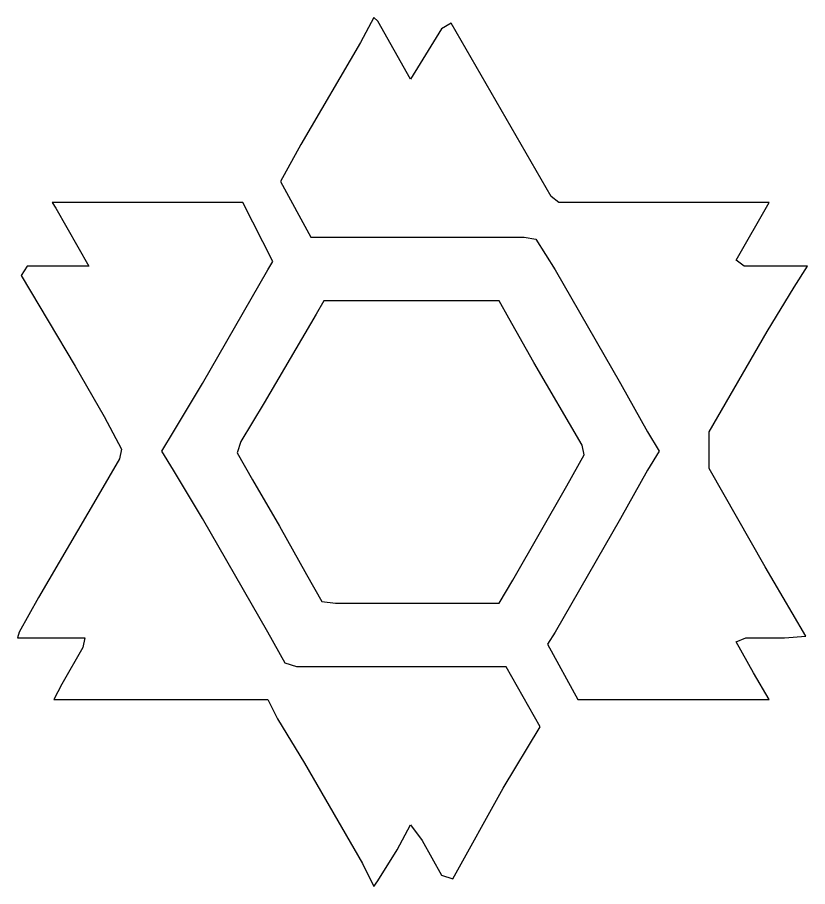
# Model space of a CAD drawing. Header units: centimetres. Extents: x -162 to 48, y -78 to 11.
# Drawn here: x -110.88 to -104.7, y -0.91 to 5.88 of the extents above; entities that cross this region are included whole.
import ezdxf

# ---------------------------------------------------------------- set-up
doc = ezdxf.new("R2010")
doc.units = ezdxf.units.CM
doc.header["$MEASUREMENT"] = 0
doc.layers.add('layer 1', color=7, linetype='Continuous')

msp = doc.modelspace()

# ---------------------------------------------------------------- linework, layer by layer
at = {"layer": 'layer 1', "color": 140}
for points, knots in [([(-108.6645, 4.88728), (-108.6645, 4.88728), (-108.6645, 4.88728), (-108.6645, 4.88728), (-108.6645, 4.88728), (-108.6645, 4.88728), (-108.19735, 5.68556), (-108.19735, 5.68556), (-108.19735, 5.68556), (-108.19735, 5.68556), (-108.09189, 5.8814), (-108.09189, 5.8814), (-108.09189, 5.8814), (-108.09189, 5.8814), (-108.06176, 5.85127), (-108.06176, 5.85127), (-108.06176, 5.85127), (-108.06176, 5.85127), (-107.80566, 5.39948), (-107.80566, 5.39948), (-107.80566, 5.39948), (-107.80566, 5.39948), (-107.73019, 5.52), (-107.73019, 5.52), (-107.73019, 5.52), (-107.73019, 5.52), (-107.56448, 5.79101), (-107.56448, 5.79101), (-107.56448, 5.79101), (-107.56448, 5.79101), (-107.48916, 5.83621), (-107.48916, 5.83621), (-107.48916, 5.83621), (-107.48916, 5.83621), (-107.09733, 5.15844), (-107.09733, 5.15844), (-107.09733, 5.15844), (-107.09733, 5.15844), (-106.70565, 4.48068), (-106.70565, 4.48068), (-106.70565, 4.48068), (-106.70565, 4.48068), (-106.64539, 4.43549), (-106.64539, 4.43549), (-106.64539, 4.43549), (-106.64539, 4.43549), (-106.35901, 4.43549), (-106.35901, 4.43549), (-106.35901, 4.43549), (-106.35901, 4.43549), (-105.40964, 4.43549), (-105.40964, 4.43549), (-105.40964, 4.43549), (-105.40964, 4.43549), (-105.07822, 4.43549), (-105.07822, 4.43549), (-105.07822, 4.43549), (-105.07822, 4.43549), (-105.0029, 4.43549), (-105.0029, 4.43549), (-105.0029, 4.43549), (-105.0029, 4.43549), (-105.259, 3.98355), (-105.259, 3.98355), (-105.259, 3.98355), (-105.259, 3.98355), (-105.19874, 3.9385), (-105.19874, 3.9385), (-105.19874, 3.9385), (-105.19874, 3.9385), (-104.88223, 3.9385), (-104.88223, 3.9385), (-104.88223, 3.9385), (-104.88223, 3.9385), (-104.70145, 3.9385), (-104.70145, 3.9385), (-104.70145, 3.9385), (-104.70145, 3.9385), (-104.80691, 3.77279), (-104.80691, 3.77279), (-104.80691, 3.77279), (-104.80691, 3.77279), (-105.01796, 3.4263), (-105.01796, 3.4263), (-105.01796, 3.4263), (-105.01796, 3.4263), (-105.4699, 2.64309), (-105.4699, 2.64309), (-105.4699, 2.64309), (-105.4699, 2.64309), (-105.4699, 2.357), (-105.4699, 2.357), (-105.4699, 2.357), (-105.4699, 2.357), (-105.03303, 1.58885), (-105.03303, 1.58885), (-105.03303, 1.58885), (-105.03303, 1.58885), (-104.82197, 1.2273), (-104.82197, 1.2273), (-104.82197, 1.2273), (-104.82197, 1.2273), (-104.71652, 1.04667), (-104.71652, 1.04667), (-104.71652, 1.04667), (-104.71652, 1.04667), (-104.88223, 1.03146), (-104.88223, 1.03146), (-104.88223, 1.03146), (-104.88223, 1.03146), (-105.18367, 1.03146), (-105.18367, 1.03146), (-105.18367, 1.03146), (-105.18367, 1.03146), (-105.259, 1.00148), (-105.259, 1.00148), (-105.259, 1.00148), (-105.259, 1.00148), (-105.12341, 0.76044), (-105.12341, 0.76044), (-105.12341, 0.76044), (-105.12341, 0.76044), (-105.0029, 0.54954), (-105.0029, 0.54954), (-105.0029, 0.54954), (-105.0029, 0.54954), (-105.06315, 0.54954), (-105.06315, 0.54954), (-105.06315, 0.54954), (-105.06315, 0.54954), (-105.37951, 0.54954), (-105.37951, 0.54954), (-105.37951, 0.54954), (-105.37951, 0.54954), (-106.31382, 0.54954), (-106.31382, 0.54954), (-106.31382, 0.54954), (-106.31382, 0.54954), (-106.49888, 0.54954), (-106.49888, 0.54954), (-106.49888, 0.54954), (-106.49888, 0.54954), (-106.7343, 0.98272), (-106.7343, 0.98272), (-106.7343, 0.98272), (-106.7343, 0.98272), (-106.67552, 1.07665), (-106.67552, 1.07665), (-106.67552, 1.07665), (-106.67552, 1.07665), (-106.16317, 1.96532), (-106.16317, 1.96532), (-106.16317, 1.96532), (-106.16317, 1.96532), (-105.95212, 2.34194), (-105.95212, 2.34194), (-105.95212, 2.34194), (-105.95212, 2.34194), (-105.86173, 2.49259), (-105.86173, 2.49259), (-105.86173, 2.49259), (-105.86173, 2.49259), (-105.95212, 2.64309), (-105.95212, 2.64309), (-105.95212, 2.64309), (-105.95212, 2.64309), (-106.16317, 3.0197), (-106.16317, 3.0197), (-106.16317, 3.0197), (-106.16317, 3.0197), (-106.67552, 3.90837), (-106.67552, 3.90837), (-106.67552, 3.90837), (-106.67552, 3.90837), (-106.82617, 4.14926), (-106.82617, 4.14926), (-106.82617, 4.14926), (-106.82617, 4.14926), (-106.91655, 4.16432), (-106.91655, 4.16432), (-106.91655, 4.16432), (-106.91655, 4.16432), (-107.80566, 4.16432), (-107.80566, 4.16432), (-107.80566, 4.16432), (-107.80566, 4.16432), (-108.58622, 4.16432), (-108.58622, 4.16432), (-108.58622, 4.16432), (-108.58622, 4.16432), (-108.8215, 4.59972), (-108.8215, 4.59972), (-108.8215, 4.59972), (-108.8215, 4.59972), (-108.6645, 4.88728), (-108.6645, 4.88728)], [0, 0, 0, 0, 0.02, 0.02, 0.02, 0.02, 0.04, 0.04, 0.04, 0.04, 0.06, 0.06, 0.06, 0.06, 0.08, 0.08, 0.08, 0.08, 0.1, 0.1, 0.1, 0.1, 0.12, 0.12, 0.12, 0.12, 0.14, 0.14, 0.14, 0.14, 0.16, 0.16, 0.16, 0.16, 0.18, 0.18, 0.18, 0.18, 0.2, 0.2, 0.2, 0.2, 0.22, 0.22, 0.22, 0.22, 0.24, 0.24, 0.24, 0.24, 0.26, 0.26, 0.26, 0.26, 0.28, 0.28, 0.28, 0.28, 0.3, 0.3, 0.3, 0.3, 0.32, 0.32, 0.32, 0.32, 0.34, 0.34, 0.34, 0.34, 0.36, 0.36, 0.36, 0.36, 0.38, 0.38, 0.38, 0.38, 0.4, 0.4, 0.4, 0.4, 0.42, 0.42, 0.42, 0.42, 0.44, 0.44, 0.44, 0.44, 0.46, 0.46, 0.46, 0.46, 0.48, 0.48, 0.48, 0.48, 0.5, 0.5, 0.5, 0.5, 0.52, 0.52, 0.52, 0.52, 0.54, 0.54, 0.54, 0.54, 0.56, 0.56, 0.56, 0.56, 0.58, 0.58, 0.58, 0.58, 0.6, 0.6, 0.6, 0.6, 0.62, 0.62, 0.62, 0.62, 0.64, 0.64, 0.64, 0.64, 0.66, 0.66, 0.66, 0.66, 0.68, 0.68, 0.68, 0.68, 0.7, 0.7, 0.7, 0.7, 0.72, 0.72, 0.72, 0.72, 0.74, 0.74, 0.74, 0.74, 0.76, 0.76, 0.76, 0.76, 0.78, 0.78, 0.78, 0.78, 0.8, 0.8, 0.8, 0.8, 0.82, 0.82, 0.82, 0.82, 0.84, 0.84, 0.84, 0.84, 0.86, 0.86, 0.86, 0.86, 0.88, 0.88, 0.88, 0.88, 0.9, 0.9, 0.9, 0.9, 0.92, 0.92, 0.92, 0.92, 0.94, 0.94, 0.94, 0.94, 0.96, 0.96, 0.96, 0.96, 1, 1, 1, 1]), ([(-110.84947, 3.86318), (-110.84947, 3.86318), (-110.84947, 3.86318), (-110.84947, 3.86318), (-110.84947, 3.86318), (-110.84947, 3.86318), (-110.80428, 3.9385), (-110.80428, 3.9385), (-110.80428, 3.9385), (-110.80428, 3.9385), (-110.32206, 3.9385), (-110.32206, 3.9385), (-110.32206, 3.9385), (-110.32206, 3.9385), (-110.5783, 4.39029), (-110.5783, 4.39029), (-110.5783, 4.39029), (-110.5783, 4.39029), (-110.60843, 4.43549), (-110.60843, 4.43549), (-110.60843, 4.43549), (-110.60843, 4.43549), (-110.42751, 4.43549), (-110.42751, 4.43549), (-110.42751, 4.43549), (-110.42751, 4.43549), (-109.53855, 4.43549), (-109.53855, 4.43549), (-109.53855, 4.43549), (-109.53855, 4.43549), (-109.11659, 4.43549), (-109.11659, 4.43549), (-109.11659, 4.43549), (-109.11659, 4.43549), (-108.88353, 3.97439), (-108.88353, 3.97439), (-108.88353, 3.97439), (-108.88353, 3.97439), (-108.92075, 3.90837), (-108.92075, 3.90837), (-108.92075, 3.90837), (-108.92075, 3.90837), (-109.43309, 3.0197), (-109.43309, 3.0197), (-109.43309, 3.0197), (-109.43309, 3.0197), (-109.65906, 2.64309), (-109.65906, 2.64309), (-109.65906, 2.64309), (-109.65906, 2.64309), (-109.74945, 2.49259), (-109.74945, 2.49259), (-109.74945, 2.49259), (-109.74945, 2.49259), (-109.65906, 2.34194), (-109.65906, 2.34194), (-109.65906, 2.34194), (-109.65906, 2.34194), (-109.43309, 1.96532), (-109.43309, 1.96532), (-109.43309, 1.96532), (-109.43309, 1.96532), (-108.92075, 1.07665), (-108.92075, 1.07665), (-108.92075, 1.07665), (-108.92075, 1.07665), (-108.78516, 0.83577), (-108.78516, 0.83577), (-108.78516, 0.83577), (-108.78516, 0.83577), (-108.69463, 0.80564), (-108.69463, 0.80564), (-108.69463, 0.80564), (-108.69463, 0.80564), (-107.80566, 0.80564), (-107.80566, 0.80564), (-107.80566, 0.80564), (-107.80566, 0.80564), (-107.05952, 0.80564), (-107.05952, 0.80564), (-107.05952, 0.80564), (-107.05952, 0.80564), (-106.79205, 0.33671), (-106.79205, 0.33671), (-106.79205, 0.33671), (-106.79205, 0.33671), (-107.08226, -0.14329), (-107.08226, -0.14329), (-107.08226, -0.14329), (-107.08226, -0.14329), (-107.47409, -0.85118), (-107.47409, -0.85118), (-107.47409, -0.85118), (-107.47409, -0.85118), (-107.56448, -0.82105), (-107.56448, -0.82105), (-107.56448, -0.82105), (-107.56448, -0.82105), (-107.71528, -0.54989), (-107.71528, -0.54989), (-107.71528, -0.54989), (-107.71528, -0.54989), (-107.80566, -0.42937), (-107.80566, -0.42937), (-107.80566, -0.42937), (-107.80566, -0.42937), (-107.91112, -0.62521), (-107.91112, -0.62521), (-107.91112, -0.62521), (-107.91112, -0.62521), (-108.06176, -0.86625), (-108.06176, -0.86625), (-108.06176, -0.86625), (-108.06176, -0.86625), (-108.09189, -0.91144), (-108.09189, -0.91144), (-108.09189, -0.91144), (-108.09189, -0.91144), (-108.18228, -0.73066), (-108.18228, -0.73066), (-108.18228, -0.73066), (-108.18228, -0.73066), (-108.63437, 0.05255), (-108.63437, 0.05255), (-108.63437, 0.05255), (-108.63437, 0.05255), (-108.84542, 0.39889), (-108.84542, 0.39889), (-108.84542, 0.39889), (-108.84542, 0.39889), (-108.92075, 0.54954), (-108.92075, 0.54954), (-108.92075, 0.54954), (-108.92075, 0.54954), (-109.05633, 0.54954), (-109.05633, 0.54954), (-109.05633, 0.54954), (-109.05633, 0.54954), (-109.93038, 0.54954), (-109.93038, 0.54954), (-109.93038, 0.54954), (-109.93038, 0.54954), (-110.36725, 0.54954), (-110.36725, 0.54954), (-110.36725, 0.54954), (-110.36725, 0.54954), (-110.59337, 0.54954), (-110.59337, 0.54954), (-110.59337, 0.54954), (-110.59337, 0.54954), (-110.53311, 0.67006), (-110.53311, 0.67006), (-110.53311, 0.67006), (-110.53311, 0.67006), (-110.36725, 0.95628), (-110.36725, 0.95628), (-110.36725, 0.95628), (-110.36725, 0.95628), (-110.35219, 1.03146), (-110.35219, 1.03146), (-110.35219, 1.03146), (-110.35219, 1.03146), (-110.8796, 1.03146), (-110.8796, 1.03146), (-110.8796, 1.03146), (-110.8796, 1.03146), (-110.86453, 1.07665), (-110.86453, 1.07665), (-110.86453, 1.07665), (-110.86453, 1.07665), (-110.71389, 1.34782), (-110.71389, 1.34782), (-110.71389, 1.34782), (-110.71389, 1.34782), (-110.24673, 2.1461), (-110.24673, 2.1461), (-110.24673, 2.1461), (-110.24673, 2.1461), (-110.08102, 2.43233), (-110.08102, 2.43233), (-110.08102, 2.43233), (-110.08102, 2.43233), (-110.06596, 2.5075), (-110.06596, 2.5075), (-110.06596, 2.5075), (-110.06596, 2.5075), (-110.20154, 2.7636), (-110.20154, 2.7636), (-110.20154, 2.7636), (-110.20154, 2.7636), (-110.42751, 3.15529), (-110.42751, 3.15529), (-110.42751, 3.15529), (-110.42751, 3.15529), (-110.84947, 3.86318), (-110.84947, 3.86318)], [0, 0, 0, 0, 0.02, 0.02, 0.02, 0.02, 0.04, 0.04, 0.04, 0.04, 0.06, 0.06, 0.06, 0.06, 0.08, 0.08, 0.08, 0.08, 0.1, 0.1, 0.1, 0.1, 0.12, 0.12, 0.12, 0.12, 0.14, 0.14, 0.14, 0.14, 0.16, 0.16, 0.16, 0.16, 0.18, 0.18, 0.18, 0.18, 0.2, 0.2, 0.2, 0.2, 0.22, 0.22, 0.22, 0.22, 0.24, 0.24, 0.24, 0.24, 0.26, 0.26, 0.26, 0.26, 0.28, 0.28, 0.28, 0.28, 0.3, 0.3, 0.3, 0.3, 0.32, 0.32, 0.32, 0.32, 0.34, 0.34, 0.34, 0.34, 0.36, 0.36, 0.36, 0.36, 0.38, 0.38, 0.38, 0.38, 0.4, 0.4, 0.4, 0.4, 0.42, 0.42, 0.42, 0.42, 0.44, 0.44, 0.44, 0.44, 0.46, 0.46, 0.46, 0.46, 0.48, 0.48, 0.48, 0.48, 0.5, 0.5, 0.5, 0.5, 0.52, 0.52, 0.52, 0.52, 0.54, 0.54, 0.54, 0.54, 0.56, 0.56, 0.56, 0.56, 0.58, 0.58, 0.58, 0.58, 0.6, 0.6, 0.6, 0.6, 0.62, 0.62, 0.62, 0.62, 0.64, 0.64, 0.64, 0.64, 0.66, 0.66, 0.66, 0.66, 0.68, 0.68, 0.68, 0.68, 0.7, 0.7, 0.7, 0.7, 0.72, 0.72, 0.72, 0.72, 0.74, 0.74, 0.74, 0.74, 0.76, 0.76, 0.76, 0.76, 0.78, 0.78, 0.78, 0.78, 0.8, 0.8, 0.8, 0.8, 0.82, 0.82, 0.82, 0.82, 0.84, 0.84, 0.84, 0.84, 0.86, 0.86, 0.86, 0.86, 0.88, 0.88, 0.88, 0.88, 0.9, 0.9, 0.9, 0.9, 0.92, 0.92, 0.92, 0.92, 0.94, 0.94, 0.94, 0.94, 0.96, 0.96, 0.96, 0.96, 1, 1, 1, 1]), ([(-107.00694, 1.4834), (-107.00694, 1.4834), (-107.00694, 1.4834), (-107.00694, 1.4834), (-107.00694, 1.4834), (-107.00694, 1.4834), (-107.11239, 1.30262), (-107.11239, 1.30262), (-107.11239, 1.30262), (-107.11239, 1.30262), (-107.24812, 1.30262), (-107.24812, 1.30262), (-107.24812, 1.30262), (-107.24812, 1.30262), (-108.0467, 1.30262), (-108.0467, 1.30262), (-108.0467, 1.30262), (-108.0467, 1.30262), (-108.39334, 1.30262), (-108.39334, 1.30262), (-108.39334, 1.30262), (-108.39334, 1.30262), (-108.49879, 1.31769), (-108.49879, 1.31769), (-108.49879, 1.31769), (-108.49879, 1.31769), (-108.61931, 1.52859), (-108.61931, 1.52859), (-108.61931, 1.52859), (-108.61931, 1.52859), (-108.83036, 1.90506), (-108.83036, 1.90506), (-108.83036, 1.90506), (-108.83036, 1.90506), (-109.04126, 2.26662), (-109.04126, 2.26662), (-109.04126, 2.26662), (-109.04126, 2.26662), (-109.16178, 2.47752), (-109.16178, 2.47752), (-109.16178, 2.47752), (-109.16178, 2.47752), (-109.13165, 2.56791), (-109.13165, 2.56791), (-109.13165, 2.56791), (-109.13165, 2.56791), (-108.95088, 2.86906), (-108.95088, 2.86906), (-108.95088, 2.86906), (-108.95088, 2.86906), (-108.54398, 3.56188), (-108.54398, 3.56188), (-108.54398, 3.56188), (-108.54398, 3.56188), (-108.48372, 3.66734), (-108.48372, 3.66734), (-108.48372, 3.66734), (-108.48372, 3.66734), (-108.27267, 3.66734), (-108.27267, 3.66734), (-108.27267, 3.66734), (-108.27267, 3.66734), (-107.4289, 3.66734), (-107.4289, 3.66734), (-107.4289, 3.66734), (-107.4289, 3.66734), (-107.14252, 3.66734), (-107.14252, 3.66734), (-107.14252, 3.66734), (-107.14252, 3.66734), (-107.11239, 3.66734), (-107.11239, 3.66734), (-107.11239, 3.66734), (-107.11239, 3.66734), (-107.03707, 3.53175), (-107.03707, 3.53175), (-107.03707, 3.53175), (-107.03707, 3.53175), (-106.84123, 3.18541), (-106.84123, 3.18541), (-106.84123, 3.18541), (-106.84123, 3.18541), (-106.46447, 2.53778), (-106.46447, 2.53778), (-106.46447, 2.53778), (-106.46447, 2.53778), (-106.4494, 2.46246), (-106.4494, 2.46246), (-106.4494, 2.46246), (-106.4494, 2.46246), (-106.58498, 2.22142), (-106.58498, 2.22142), (-106.58498, 2.22142), (-106.58498, 2.22142), (-107.00694, 1.4834), (-107.00694, 1.4834)], [0, 0, 0, 0, 0.04, 0.04, 0.04, 0.04, 0.08, 0.08, 0.08, 0.08, 0.12, 0.12, 0.12, 0.12, 0.16, 0.16, 0.16, 0.16, 0.2, 0.2, 0.2, 0.2, 0.24, 0.24, 0.24, 0.24, 0.28, 0.28, 0.28, 0.28, 0.32, 0.32, 0.32, 0.32, 0.36, 0.36, 0.36, 0.36, 0.4, 0.4, 0.4, 0.4, 0.44, 0.44, 0.44, 0.44, 0.48, 0.48, 0.48, 0.48, 0.52, 0.52, 0.52, 0.52, 0.56, 0.56, 0.56, 0.56, 0.6, 0.6, 0.6, 0.6, 0.64, 0.64, 0.64, 0.64, 0.68, 0.68, 0.68, 0.68, 0.72, 0.72, 0.72, 0.72, 0.76, 0.76, 0.76, 0.76, 0.8, 0.8, 0.8, 0.8, 0.84, 0.84, 0.84, 0.84, 0.88, 0.88, 0.88, 0.88, 0.92, 0.92, 0.92, 0.92, 1, 1, 1, 1])]:
    msp.add_open_spline(points, degree=3, knots=knots, dxfattribs=at)

doc.saveas('drawing.dxf')
